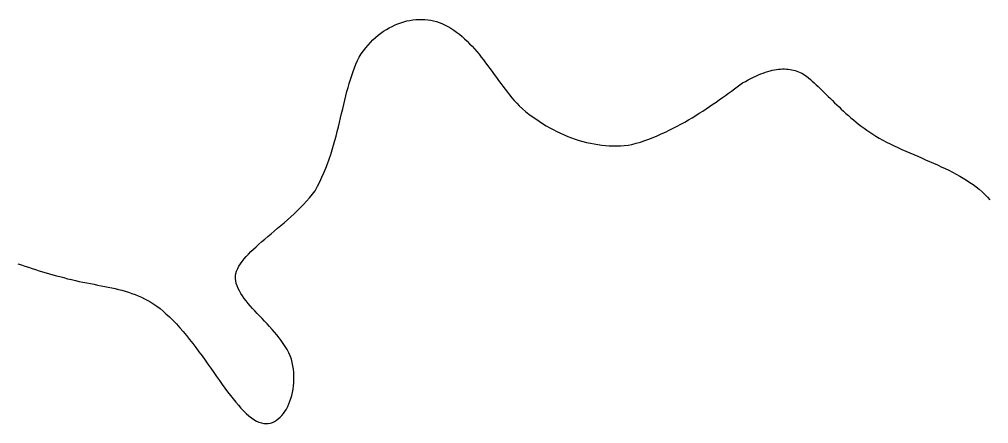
# Model space of a CAD drawing. Header units: metres. Extents: x 507606 to 508087, y 6966978 to 6967359.
# Drawn here: x 507931.218 to 507932.574, y 6967159.622 to 6967160.187 of the extents above; entities that cross this region are included whole.
import ezdxf

# ---------------------------------------------------------------- set-up
doc = ezdxf.new("R2010")
doc.units = ezdxf.units.M
doc.layers.add('mga2020VEG_TREE', color=252, linetype='Continuous')

# ---------------------------------------------------------------- blocks, each defined once
blk = doc.blocks.new('BAC V TREE')
for p, q in [((-4.2552, 16.041), (-4.2284, 16.0507)), ((-4.2284, 16.0507), (-4.2015, 16.059)), ((-4.2015, 16.059), (-4.1745, 16.066)), ((-4.1745, 16.066), (-4.1474, 16.0716)), ((-4.1474, 16.0716), (-4.1203, 16.0759)), ((-4.1203, 16.0759), (-4.0933, 16.0788)), ((-4.0933, 16.0788), (-4.0663, 16.0803)), ((-4.0663, 16.0803), (-4.0394, 16.0805)), ((-4.0394, 16.0805), (-4.0128, 16.0793)), ((-4.0128, 16.0793), (-3.9864, 16.0768)), ((-3.9864, 16.0768), (-3.9602, 16.0728)), ((-3.9602, 16.0728), (-3.9344, 16.0674)), ((-3.9344, 16.0674), (-3.9089, 16.0606)), ((-3.9089, 16.0606), (-3.8839, 16.0524)), ((-3.8839, 16.0524), (-3.8594, 16.0428)), ((-4.4095, 15.9557), (-4.3848, 15.9731)), ((-4.3848, 15.9731), (-4.3596, 15.9893)), ((-4.3596, 15.9893), (-4.3339, 16.0042)), ((-4.3339, 16.0042), (-4.308, 16.0178)), ((-4.308, 16.0178), (-4.2817, 16.0301)), ((-4.2817, 16.0301), (-4.2552, 16.041)), ((-3.8594, 16.0428), (-3.8353, 16.0317)), ((-3.8353, 16.0317), (-3.8072, 16.0167)), ((-3.8072, 16.0167), (-3.7799, 16.0006)), ((-3.7799, 16.0006), (-3.7535, 15.9835)), ((-3.7535, 15.9835), (-3.7279, 15.9653)), ((-3.7279, 15.9653), (-3.7031, 15.9463)), ((-4.5031, 15.8731), (-4.4806, 15.8957)), ((-4.4806, 15.8957), (-4.4575, 15.9169)), ((-4.4575, 15.9169), (-4.4338, 15.937)), ((-4.4338, 15.937), (-4.4095, 15.9557)), ((-3.7031, 15.9463), (-3.679, 15.9263)), ((-3.679, 15.9263), (-3.6555, 15.9055)), ((-3.6555, 15.9055), (-3.6327, 15.8839)), ((-3.6327, 15.8839), (-3.6105, 15.8616)), ((-4.5855, 15.7706), (-4.5661, 15.7981)), ((-4.5661, 15.7981), (-4.5459, 15.8244)), ((-4.5459, 15.8244), (-4.5249, 15.8494)), ((-4.5249, 15.8494), (-4.5031, 15.8731)), ((-3.6105, 15.8616), (-3.5887, 15.8386)), ((-3.5887, 15.8386), (-3.5675, 15.8151)), ((-3.5675, 15.8151), (-3.5466, 15.7909)), ((-3.5466, 15.7909), (-3.5261, 15.7663)), ((-4.6333, 15.6785), (-4.6191, 15.7107)), ((-4.6191, 15.7107), (-4.604, 15.742)), ((-4.604, 15.742), (-4.5855, 15.7706)), ((-3.5261, 15.7663), (-3.506, 15.7412)), ((-3.506, 15.7412), (-3.4861, 15.7158)), ((-3.4861, 15.7158), (-3.4665, 15.69)), ((-4.6593, 15.6114), (-4.6467, 15.6454)), ((-4.6467, 15.6454), (-4.6333, 15.6785)), ((-3.4665, 15.69), (-3.447, 15.664)), ((-3.447, 15.664), (-3.4276, 15.6377)), ((-3.4276, 15.6377), (-3.4083, 15.6113)), ((-0.9265, 15.6118), (-0.9063, 15.6175)), ((-0.9063, 15.6175), (-0.8866, 15.6223)), ((-0.8866, 15.6223), (-0.8673, 15.6262)), ((-0.8673, 15.6262), (-0.8484, 15.6294)), ((-0.8484, 15.6294), (-0.8299, 15.6318)), ((-0.8299, 15.6318), (-0.8118, 15.6334)), ((-0.8118, 15.6334), (-0.7941, 15.6343)), ((-0.7941, 15.6343), (-0.7767, 15.6343)), ((-0.7767, 15.6343), (-0.7597, 15.6337)), ((-0.7597, 15.6337), (-0.7431, 15.6322)), ((-0.7431, 15.6322), (-0.7267, 15.6301)), ((-0.7267, 15.6301), (-0.7108, 15.6272)), ((-0.7108, 15.6272), (-0.6951, 15.6236)), ((-0.6951, 15.6236), (-0.6797, 15.6193)), ((-0.6797, 15.6193), (-0.6646, 15.6143)), ((-0.6646, 15.6143), (-0.6498, 15.6086)), ((-4.6937, 15.5049), (-4.6827, 15.5412)), ((-4.6827, 15.5412), (-4.6713, 15.5767)), ((-4.6713, 15.5767), (-4.6593, 15.6114)), ((-3.4083, 15.6113), (-3.389, 15.5847)), ((-3.389, 15.5847), (-3.3697, 15.5581)), ((-3.3697, 15.5581), (-3.3504, 15.5316)), ((-3.3504, 15.5316), (-3.3309, 15.505)), ((-1.1292, 15.5228), (-1.1046, 15.5362)), ((-1.1046, 15.5362), (-1.0806, 15.5487)), ((-1.0806, 15.5487), (-1.0571, 15.5604)), ((-1.0571, 15.5604), (-1.0341, 15.5711)), ((-1.0341, 15.5711), (-1.0117, 15.581)), ((-1.0117, 15.581), (-0.9897, 15.59)), ((-0.9897, 15.59), (-0.9681, 15.5981)), ((-0.9681, 15.5981), (-0.9471, 15.6054)), ((-0.9471, 15.6054), (-0.9265, 15.6118)), ((-0.6498, 15.6086), (-0.6353, 15.6022)), ((-0.6353, 15.6022), (-0.621, 15.5952)), ((-0.621, 15.5952), (-0.607, 15.5875)), ((-0.607, 15.5875), (-0.5932, 15.5792)), ((-0.5932, 15.5792), (-0.5797, 15.5702)), ((-0.5797, 15.5702), (-0.5619, 15.5558)), ((-0.5619, 15.5558), (-0.5442, 15.5408)), ((-0.5442, 15.5408), (-0.5265, 15.5254)), ((-4.7143, 15.4305), (-4.7041, 15.468)), ((-4.7041, 15.468), (-4.6937, 15.5049)), ((-3.3309, 15.505), (-3.3112, 15.4786)), ((-3.3112, 15.4786), (-3.2913, 15.4524)), ((-3.2913, 15.4524), (-3.2711, 15.4264)), ((-1.2541, 15.4359), (-1.2283, 15.4547)), ((-1.2283, 15.4547), (-1.203, 15.4731)), ((-1.203, 15.4731), (-1.1783, 15.491)), ((-1.1783, 15.491), (-1.1542, 15.5084)), ((-1.1542, 15.5084), (-1.1292, 15.5228)), ((-0.5265, 15.5254), (-0.5088, 15.5095)), ((-0.5088, 15.5095), (-0.4911, 15.4931)), ((-0.4911, 15.4931), (-0.4733, 15.4763)), ((-0.4733, 15.4763), (-0.4555, 15.4592)), ((-0.4555, 15.4592), (-0.4375, 15.4417)), ((-0.4375, 15.4417), (-0.4193, 15.4239)), ((-4.7433, 15.3147), (-4.7337, 15.3538)), ((-4.7337, 15.3538), (-4.7241, 15.3924)), ((-4.7241, 15.3924), (-4.7143, 15.4305)), ((-3.2711, 15.4264), (-3.2506, 15.4007)), ((-3.2506, 15.4007), (-3.2298, 15.3753)), ((-3.2298, 15.3753), (-3.2085, 15.3503)), ((-1.3922, 15.3373), (-1.3634, 15.3575)), ((-1.3634, 15.3575), (-1.3352, 15.3775)), ((-1.3352, 15.3775), (-1.3076, 15.3972)), ((-1.3076, 15.3972), (-1.2806, 15.4167)), ((-1.2806, 15.4167), (-1.2541, 15.4359)), ((-0.4193, 15.4239), (-0.401, 15.4058)), ((-0.401, 15.4058), (-0.3825, 15.3874)), ((-0.3825, 15.3874), (-0.3637, 15.3688)), ((-0.3637, 15.3688), (-0.3447, 15.35)), ((-4.7622, 15.2352), (-4.7527, 15.2751)), ((-4.7527, 15.2751), (-4.7433, 15.3147)), ((-3.2085, 15.3503), (-3.1867, 15.3258)), ((-3.1867, 15.3258), (-3.1645, 15.3018)), ((-3.1645, 15.3018), (-3.1356, 15.2768)), ((-3.1356, 15.2768), (-3.1063, 15.2526)), ((-1.5125, 15.2561), (-1.4816, 15.2764)), ((-1.4816, 15.2764), (-1.4513, 15.2968)), ((-1.4513, 15.2968), (-1.4214, 15.3171)), ((-1.4214, 15.3171), (-1.3922, 15.3373)), ((-0.3447, 15.35), (-0.3254, 15.3311)), ((-0.3254, 15.3311), (-0.3058, 15.312)), ((-0.3058, 15.312), (-0.2858, 15.2928)), ((-0.2858, 15.2928), (-0.2654, 15.2735)), ((-0.2654, 15.2735), (-0.2447, 15.2542)), ((-4.7815, 15.1543), (-4.7718, 15.1949)), ((-4.7718, 15.1949), (-4.7622, 15.2352)), ((-3.1063, 15.2526), (-3.0766, 15.2292)), ((-3.0766, 15.2292), (-3.0464, 15.2066)), ((-3.0464, 15.2066), (-3.0158, 15.1848)), ((-3.0158, 15.1848), (-2.9849, 15.1639)), ((-1.6413, 15.1763), (-1.6083, 15.196)), ((-1.6083, 15.196), (-1.5759, 15.2159)), ((-1.5759, 15.2159), (-1.544, 15.2359)), ((-1.544, 15.2359), (-1.5125, 15.2561)), ((-0.2447, 15.2542), (-0.2235, 15.2348)), ((-0.2235, 15.2348), (-0.2019, 15.2155)), ((-0.2019, 15.2155), (-0.1797, 15.1963)), ((-0.1797, 15.1963), (-0.1571, 15.1771)), ((-4.8018, 15.0724), (-4.7915, 15.1134)), ((-4.7915, 15.1134), (-4.7815, 15.1543)), ((-2.9849, 15.1639), (-2.9536, 15.1438)), ((-2.9536, 15.1438), (-2.9219, 15.1245)), ((-2.9219, 15.1245), (-2.89, 15.1062)), ((-2.89, 15.1062), (-2.8578, 15.0887)), ((-1.8134, 15.0835), (-1.778, 15.1012)), ((-1.778, 15.1012), (-1.7431, 15.1194)), ((-1.7431, 15.1194), (-1.7087, 15.138)), ((-1.7087, 15.138), (-1.6748, 15.157)), ((-1.6748, 15.157), (-1.6413, 15.1763)), ((-0.1571, 15.1771), (-0.1339, 15.158)), ((-0.1339, 15.158), (-0.1101, 15.139)), ((-0.1101, 15.139), (-0.0858, 15.1203)), ((-0.0858, 15.1203), (-0.0608, 15.1017)), ((-0.0608, 15.1017), (-0.0351, 15.0833)), ((-4.8238, 14.9898), (-4.8126, 15.0311)), ((-4.8126, 15.0311), (-4.8018, 15.0724)), ((-2.8578, 15.0887), (-2.8252, 15.0721)), ((-2.8252, 15.0721), (-2.7925, 15.0565)), ((-2.7925, 15.0565), (-2.7595, 15.0418)), ((-2.7595, 15.0418), (-2.7263, 15.028)), ((-2.7263, 15.028), (-2.6929, 15.0153)), ((-2.6929, 15.0153), (-2.6594, 15.0035)), ((-2.6594, 15.0035), (-2.6257, 14.9927)), ((-2.0351, 14.9906), (-1.997, 15.0042)), ((-1.997, 15.0042), (-1.9594, 15.0187)), ((-1.9594, 15.0187), (-1.9223, 15.0339)), ((-1.9223, 15.0339), (-1.8855, 15.0498)), ((-1.8855, 15.0498), (-1.8492, 15.0664)), ((-1.8492, 15.0664), (-1.8134, 15.0835)), ((-0.0351, 15.0833), (-0.0088, 15.0652)), ((-0.0088, 15.0652), (0.0182, 15.0475)), ((0.0182, 15.0475), (0.046, 15.03)), ((0.046, 15.03), (0.0746, 15.0129)), ((0.0746, 15.0129), (0.1074, 14.995)), ((-4.8479, 14.9069), (-4.8355, 14.9484)), ((-4.8355, 14.9484), (-4.8238, 14.9898)), ((-2.6257, 14.9927), (-2.5919, 14.9829)), ((-2.5919, 14.9829), (-2.558, 14.9741)), ((-2.558, 14.9741), (-2.5241, 14.9664)), ((-2.5241, 14.9664), (-2.4901, 14.9598)), ((-2.4901, 14.9598), (-2.456, 14.9542)), ((-2.456, 14.9542), (-2.422, 14.9497)), ((-2.422, 14.9497), (-2.3879, 14.9463)), ((-2.3879, 14.9463), (-2.3539, 14.9441)), ((-2.3539, 14.9441), (-2.3199, 14.9429)), ((-2.3199, 14.9429), (-2.2861, 14.943)), ((-2.2861, 14.943), (-2.2523, 14.9441)), ((-2.2523, 14.9441), (-2.2186, 14.9465)), ((-2.2186, 14.9465), (-2.1851, 14.9501)), ((-2.1851, 14.9501), (-2.1517, 14.9548)), ((-2.1517, 14.9548), (-2.1124, 14.9658)), ((-2.1124, 14.9658), (-2.0736, 14.9777)), ((-2.0736, 14.9777), (-2.0351, 14.9906)), ((0.1074, 14.995), (0.1408, 14.9776)), ((0.1408, 14.9776), (0.1748, 14.9606)), ((0.1748, 14.9606), (0.2092, 14.944)), ((0.2092, 14.944), (0.244, 14.9277)), ((0.244, 14.9277), (0.2791, 14.9117)), ((-4.8748, 14.8241), (-4.861, 14.8655)), ((-4.861, 14.8655), (-4.8479, 14.9069)), ((0.2791, 14.9117), (0.3145, 14.8959)), ((0.3145, 14.8959), (0.3501, 14.8803)), ((0.3501, 14.8803), (0.3858, 14.8648)), ((0.3858, 14.8648), (0.4216, 14.8493)), ((0.4216, 14.8493), (0.4573, 14.8339)), ((0.4573, 14.8339), (0.493, 14.8185)), ((-4.9218, 14.7008), (-4.9051, 14.7417)), ((-4.9051, 14.7417), (-4.8895, 14.7828)), ((-4.8895, 14.7828), (-4.8748, 14.8241)), ((0.493, 14.8185), (0.5286, 14.803)), ((0.5286, 14.803), (0.564, 14.7874)), ((0.564, 14.7874), (0.5991, 14.7717)), ((0.5991, 14.7717), (0.6339, 14.7557)), ((0.6339, 14.7557), (0.6682, 14.7394)), ((-4.9583, 14.6198), (-4.9395, 14.6602)), ((-4.9395, 14.6602), (-4.9218, 14.7008)), ((0.6682, 14.7394), (0.7021, 14.7229)), ((0.7021, 14.7229), (0.7355, 14.706)), ((0.7355, 14.706), (0.7683, 14.6887)), ((0.7683, 14.6887), (0.8005, 14.6709)), ((0.8005, 14.6709), (0.8319, 14.6526)), ((-4.9998, 14.5401), (-4.9784, 14.5798)), ((-4.9784, 14.5798), (-4.9583, 14.6198)), ((0.8319, 14.6526), (0.8625, 14.6338)), ((0.8625, 14.6338), (0.8923, 14.6144)), ((0.8923, 14.6144), (0.9211, 14.5943)), ((0.9211, 14.5943), (0.949, 14.5736)), ((0.949, 14.5736), (0.9758, 14.5521)), ((-5.0506, 14.4772), (-5.0247, 14.5083)), ((-5.0247, 14.5083), (-4.9998, 14.5401)), ((0.9758, 14.5521), (1.0015, 14.5298)), ((1.0015, 14.5298), (1.026, 14.5066)), ((1.026, 14.5066), (1.0492, 14.4826)), ((1.0492, 14.4826), (1.0712, 14.4576)), ((-5.1331, 14.3881), (-5.1049, 14.4171)), ((-5.1049, 14.4171), (-5.0773, 14.4468)), ((-5.0773, 14.4468), (-5.0506, 14.4772)), ((-5.2503, 14.2784), (-5.2206, 14.305)), ((-5.2206, 14.305), (-5.1911, 14.3321)), ((-5.1911, 14.3321), (-5.1619, 14.3598)), ((-5.1619, 14.3598), (-5.1331, 14.3881)), ((-5.3394, 14.2017), (-5.3098, 14.2268)), ((-5.3098, 14.2268), (-5.28, 14.2523)), ((-5.28, 14.2523), (-5.2503, 14.2784)), ((-5.4261, 14.1289), (-5.3976, 14.1528)), ((-5.3976, 14.1528), (-5.3687, 14.177)), ((-5.3687, 14.177), (-5.3394, 14.2017)), ((-5.5326, 14.0366), (-5.5073, 14.0593)), ((-5.5073, 14.0593), (-5.481, 14.0822)), ((-5.481, 14.0822), (-5.4539, 14.1054)), ((-5.4539, 14.1054), (-5.4261, 14.1289)), ((-5.6218, 13.9479), (-5.6015, 13.9698)), ((-5.6015, 13.9698), (-5.5798, 13.9919)), ((-5.5798, 13.9919), (-5.5568, 14.0142)), ((-5.5568, 14.0142), (-5.5326, 14.0366)), ((-7.676, 13.8832), (-7.6442, 13.8724)), ((-7.6442, 13.8724), (-7.6124, 13.8616)), ((-5.6864, 13.8609), (-5.673, 13.8826)), ((-5.673, 13.8826), (-5.6576, 13.9043)), ((-5.6576, 13.9043), (-5.6406, 13.9261)), ((-5.6406, 13.9261), (-5.6218, 13.9479)), ((-7.6124, 13.8616), (-7.5806, 13.851)), ((-7.5806, 13.851), (-7.5488, 13.8405)), ((-7.5488, 13.8405), (-7.517, 13.8303)), ((-7.517, 13.8303), (-7.4853, 13.8203)), ((-7.4853, 13.8203), (-7.4537, 13.8106)), ((-7.4537, 13.8106), (-7.4223, 13.8013)), ((-7.4223, 13.8013), (-7.391, 13.7923)), ((-7.391, 13.7923), (-7.3601, 13.7838)), ((-7.3601, 13.7838), (-7.3294, 13.7758)), ((-5.7189, 13.7736), (-5.7142, 13.7956)), ((-5.7142, 13.7956), (-5.7071, 13.8174)), ((-5.7071, 13.8174), (-5.6978, 13.8392)), ((-5.6978, 13.8392), (-5.6864, 13.8609)), ((-7.3294, 13.7758), (-7.2991, 13.7683)), ((-7.2991, 13.7683), (-7.2634, 13.7582)), ((-7.2634, 13.7582), (-7.2281, 13.7488)), ((-7.2281, 13.7488), (-7.1931, 13.7401)), ((-7.1931, 13.7401), (-7.1585, 13.7321)), ((-7.1585, 13.7321), (-7.1243, 13.7245)), ((-7.1243, 13.7245), (-7.0905, 13.7174)), ((-7.0905, 13.7174), (-7.057, 13.7107)), ((-7.057, 13.7107), (-7.0238, 13.7042)), ((-7.0238, 13.7042), (-6.991, 13.698)), ((-6.991, 13.698), (-6.9585, 13.6918)), ((-5.7183, 13.7508), (-5.7189, 13.7736)), ((-5.7154, 13.728), (-5.7183, 13.7508)), ((-5.7101, 13.7055), (-5.7154, 13.728)), ((-5.7028, 13.683), (-5.7101, 13.7055)), ((-6.9585, 13.6918), (-6.9263, 13.6856)), ((-6.9263, 13.6856), (-6.8944, 13.6794)), ((-6.8944, 13.6794), (-6.8629, 13.673)), ((-6.8629, 13.673), (-6.8317, 13.6663)), ((-6.8317, 13.6663), (-6.8008, 13.6594)), ((-6.8008, 13.6594), (-6.7701, 13.652)), ((-6.7701, 13.652), (-6.7398, 13.6442)), ((-6.7398, 13.6442), (-6.7098, 13.6357)), ((-6.7098, 13.6357), (-6.68, 13.6266)), ((-6.68, 13.6266), (-6.6506, 13.6167)), ((-6.6506, 13.6167), (-6.6214, 13.606)), ((-5.6934, 13.6606), (-5.7028, 13.683)), ((-5.6822, 13.6383), (-5.6934, 13.6606)), ((-5.6693, 13.616), (-5.6822, 13.6383)), ((-5.6549, 13.5937), (-5.6693, 13.616)), ((-6.6214, 13.606), (-6.5924, 13.5944)), ((-6.5924, 13.5944), (-6.5638, 13.5818)), ((-6.5638, 13.5818), (-6.5354, 13.568)), ((-6.5354, 13.568), (-6.5072, 13.5531)), ((-6.5072, 13.5531), (-6.4793, 13.537)), ((-6.4793, 13.537), (-6.4516, 13.5194)), ((-5.639, 13.5714), (-5.6549, 13.5937)), ((-5.6218, 13.549), (-5.639, 13.5714)), ((-5.6035, 13.5266), (-5.6218, 13.549)), ((-5.5842, 13.5041), (-5.6035, 13.5266)), ((-6.4516, 13.5194), (-6.4242, 13.5005)), ((-6.4242, 13.5005), (-6.3969, 13.48)), ((-6.3969, 13.48), (-6.3699, 13.4579)), ((-6.3699, 13.4579), (-6.3432, 13.4342)), ((-6.3432, 13.4342), (-6.3112, 13.4046)), ((-5.5641, 13.4814), (-5.5842, 13.5041)), ((-5.5432, 13.4587), (-5.5641, 13.4814)), ((-5.5217, 13.4357), (-5.5432, 13.4587)), ((-5.4998, 13.4126), (-5.5217, 13.4357)), ((-6.3112, 13.4046), (-6.2798, 13.3736)), ((-6.2798, 13.3736), (-6.2489, 13.3414)), ((-5.4776, 13.3893), (-5.4998, 13.4126)), ((-5.4552, 13.3657), (-5.4776, 13.3893)), ((-5.4329, 13.3418), (-5.4552, 13.3657)), ((-6.2489, 13.3414), (-6.2185, 13.3081)), ((-6.2185, 13.3081), (-6.1886, 13.2738)), ((-6.1886, 13.2738), (-6.1592, 13.2387)), ((-5.4106, 13.3177), (-5.4329, 13.3418)), ((-5.3886, 13.2933), (-5.4106, 13.3177)), ((-5.367, 13.2685), (-5.3886, 13.2933)), ((-5.3459, 13.2433), (-5.367, 13.2685)), ((-6.1592, 13.2387), (-6.1303, 13.2028)), ((-6.1303, 13.2028), (-6.1018, 13.1664)), ((-5.3256, 13.2177), (-5.3459, 13.2433)), ((-5.306, 13.1918), (-5.3256, 13.2177)), ((-5.2874, 13.1654), (-5.306, 13.1918)), ((-6.1018, 13.1664), (-6.0738, 13.1295)), ((-6.0738, 13.1295), (-6.0461, 13.0923)), ((-6.0461, 13.0923), (-6.0188, 13.0548)), ((-5.27, 13.1385), (-5.2874, 13.1654)), ((-5.2537, 13.1111), (-5.27, 13.1385)), ((-5.2389, 13.0833), (-5.2537, 13.1111)), ((-6.0188, 13.0548), (-5.992, 13.0174)), ((-5.992, 13.0174), (-5.9654, 12.9799)), ((-5.2256, 13.0549), (-5.2389, 13.0833)), ((-5.2139, 13.0259), (-5.2256, 13.0549)), ((-5.2064, 12.9956), (-5.2139, 13.0259)), ((-5.9654, 12.9799), (-5.9392, 12.9427)), ((-5.9392, 12.9427), (-5.9134, 12.9058)), ((-5.2005, 12.9652), (-5.2064, 12.9956)), ((-5.1961, 12.9346), (-5.2005, 12.9652)), ((-5.1932, 12.904), (-5.1961, 12.9346)), ((-5.9134, 12.9058), (-5.8878, 12.8694)), ((-5.8878, 12.8694), (-5.8625, 12.8336)), ((-5.8625, 12.8336), (-5.8375, 12.7985)), ((-5.1918, 12.8736), (-5.1932, 12.904)), ((-5.193, 12.8135), (-5.1917, 12.8434)), ((-5.1917, 12.8434), (-5.1918, 12.8736)), ((-5.8375, 12.7985), (-5.8127, 12.7642)), ((-5.8127, 12.7642), (-5.7882, 12.7309)), ((-5.2048, 12.7268), (-5.1996, 12.7551)), ((-5.1996, 12.7551), (-5.1957, 12.784)), ((-5.1957, 12.784), (-5.193, 12.8135)), ((-5.7882, 12.7309), (-5.7638, 12.6988)), ((-5.7638, 12.6988), (-5.7397, 12.6679)), ((-5.7397, 12.6679), (-5.7157, 12.6383)), ((-5.2274, 12.6468), (-5.2187, 12.6726)), ((-5.2187, 12.6726), (-5.2112, 12.6992)), ((-5.2112, 12.6992), (-5.2048, 12.7268)), ((-5.7157, 12.6383), (-5.6919, 12.6103)), ((-5.6919, 12.6103), (-5.6683, 12.5839)), ((-5.6683, 12.5839), (-5.6448, 12.5593)), ((-5.2725, 12.5555), (-5.2597, 12.5764)), ((-5.2597, 12.5764), (-5.2479, 12.5986)), ((-5.2479, 12.5986), (-5.2372, 12.6221)), ((-5.2372, 12.6221), (-5.2274, 12.6468)), ((-5.6448, 12.5593), (-5.6213, 12.5366)), ((-5.6213, 12.5366), (-5.598, 12.5159)), ((-5.598, 12.5159), (-5.5748, 12.4974)), ((-5.5748, 12.4974), (-5.5515, 12.4812)), ((-5.5515, 12.4812), (-5.5284, 12.4674)), ((-5.3667, 12.4653), (-5.3491, 12.4756)), ((-5.3491, 12.4756), (-5.3322, 12.488)), ((-5.3322, 12.488), (-5.316, 12.5023)), ((-5.316, 12.5023), (-5.3007, 12.5184)), ((-5.3007, 12.5184), (-5.2861, 12.5362)), ((-5.2861, 12.5362), (-5.2725, 12.5555)), ((-5.5284, 12.4674), (-5.5065, 12.4579)), ((-5.5065, 12.4579), (-5.4851, 12.4512)), ((-5.4851, 12.4512), (-5.4641, 12.4473)), ((-5.4641, 12.4473), (-5.4435, 12.446)), ((-5.4435, 12.446), (-5.4234, 12.4473)), ((-5.4234, 12.4473), (-5.4039, 12.451)), ((-5.4039, 12.451), (-5.385, 12.457)), ((-5.385, 12.457), (-5.3667, 12.4653))]:
    blk.add_line(p, q)
blk = doc.blocks.new('XE_SURVEY')
at = {"layer": 'mga2020VEG_TREE', "xscale": 0.1554417355589352, "yscale": 0.1554417355589352, "zscale": 0.1554417355589352, "rotation": 0.001583333339407246}
blk.add_blockref('BAC V TREE', (507932.409, 6967157.6871, 5.0005), dxfattribs=at)

msp = doc.modelspace()

# ---------------------------------------------------------------- block references
msp.add_blockref('XE_SURVEY', (0, 0))

doc.saveas('drawing.dxf')
